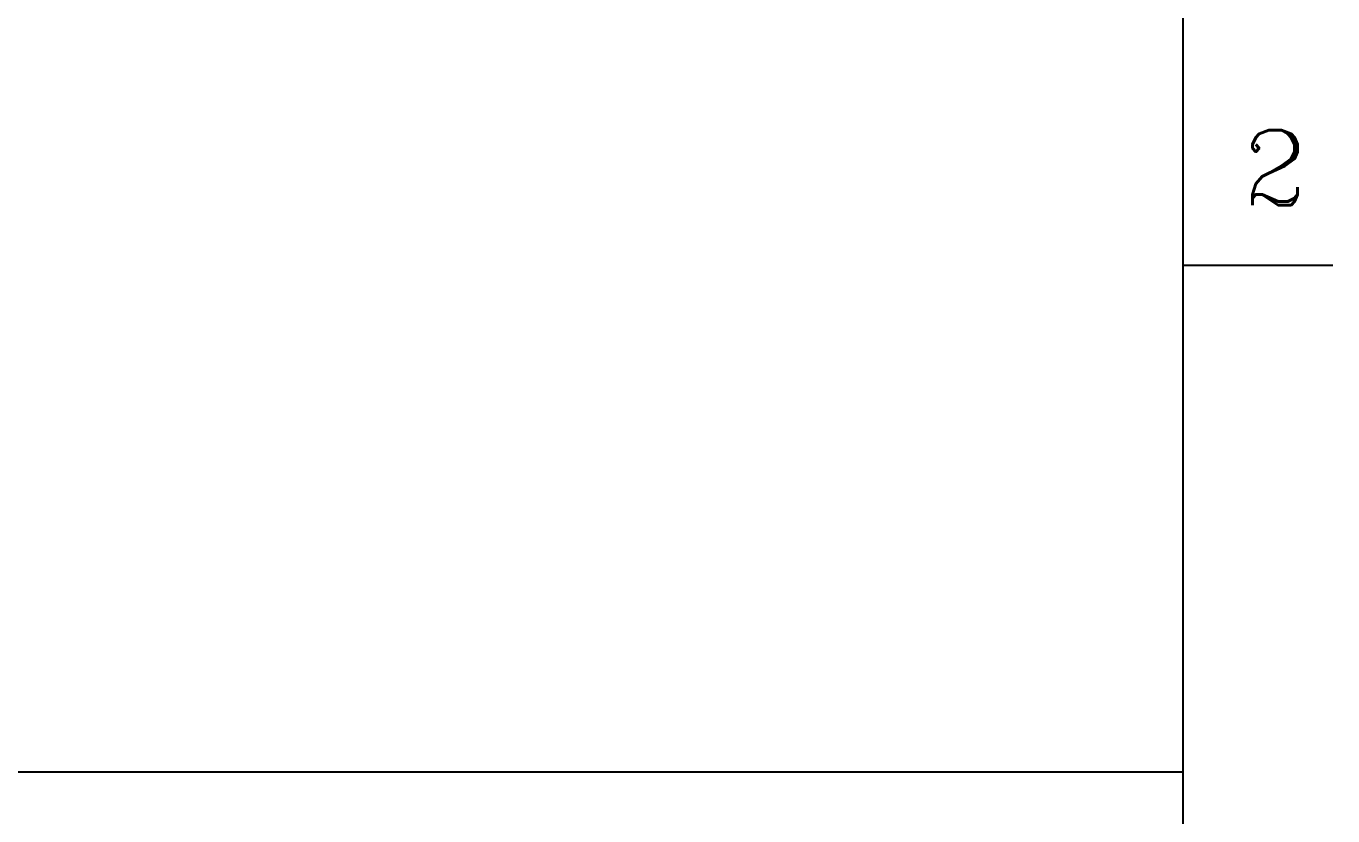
# Model space of a CAD drawing. Header units: millimetres. Extents: x 4080735 to 4152075, y -451436 to -400976.
# Drawn here: x 4147237 to 4151014, y -411411 to -409128 of the extents above; entities that cross this region are included whole.
import ezdxf

# ---------------------------------------------------------------- set-up
doc = ezdxf.new("R2010")
doc.units = ezdxf.units.MM
doc.header["$LTSCALE"] = 60
for name, color, linetype in [('1', 7, 'Continuous'), ('TAN-TIT', 30, 'Continuous'), ('나중에 삭제', 7, 'Continuous')]:
    doc.layers.add(name, color=color, linetype=linetype)
doc.styles.add('COM', font='COMPLEX', dxfattribs={"height": 5})

# ---------------------------------------------------------------- blocks, each defined once
blk = doc.blocks.new('KEY PLAN_NEW')
at = {"layer": 'TAN-TIT'}
blk.add_lwpolyline([(-3958.6, -3083.9), (0, -3083.9), (0, 0), (-3958.6, 0)], close=True, dxfattribs=at)
blk = doc.blocks.new('BORDER')
at = {"layer": 'TAN-TIT'}
for p, q in [((232823, 3520), (232823, 164680)), ((232823, 138723), (234266, 138723))]:
    blk.add_line(p, q, dxfattribs=at)
at = {"layer": '나중에 삭제', "color": 30, "lineweight": 0}
blk.add_line((232823, 133841), (232823, 164680), dxfattribs=at)
at = {"layer": 'TAN-TIT', "style": 'COM'}
blk.add_text('2', height=721, dxfattribs=at).set_placement((233400, 139300))

msp = doc.modelspace()

# ---------------------------------------------------------------- block references
at = {"xscale": 3, "yscale": 3, "zscale": 3}
msp.add_blockref('KEY PLAN_NEW', (4150581.9, -402031.5), dxfattribs=at)
at = {"layer": '1', "xscale": 0.3, "yscale": 0.3, "zscale": 0.3}
msp.add_blockref('BORDER', (4080734.8, -451435.5), dxfattribs=at)

doc.saveas('drawing.dxf')
